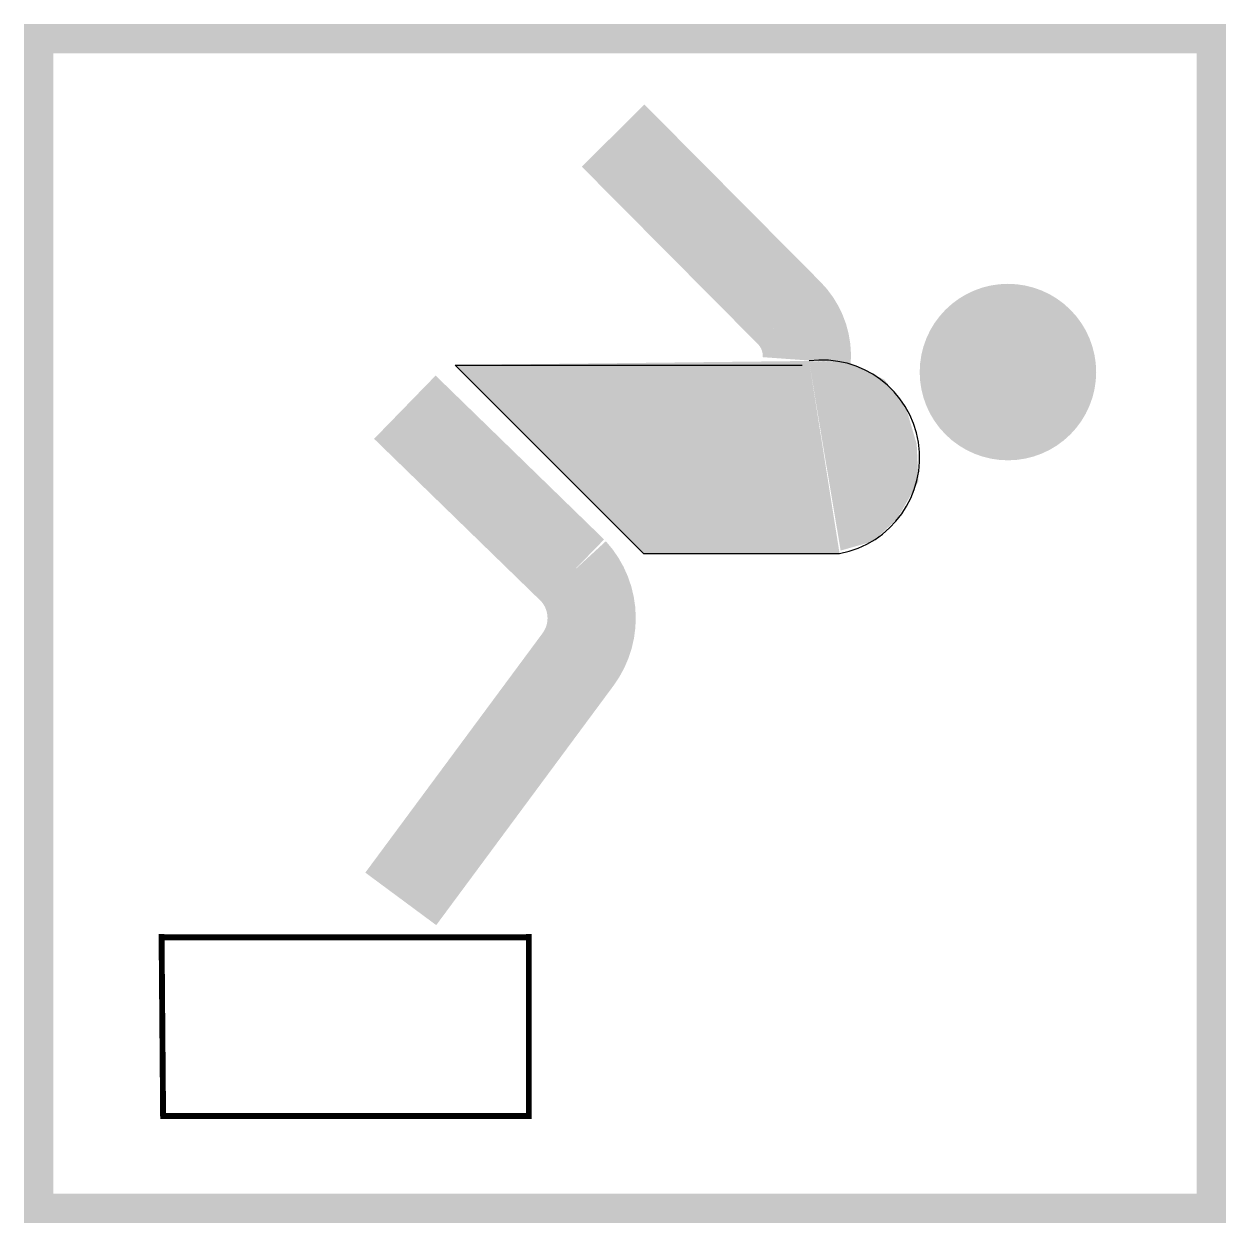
# Model space of a CAD drawing. Extents: x -0.468 to 0.452, y -0.469 to 0.448.
import ezdxf

# ---------------------------------------------------------------- set-up
doc = ezdxf.new("R2010")
doc.units = 0
doc.header["$LTSCALE"] = 50
doc.layers.add('CORNICE', color=2, linetype='CONTINUOUS')
doc.layers.add('SIMBOLI', color=2, linetype='CONTINUOUS')

msp = doc.modelspace()

# ---------------------------------------------------------------- linework, layer by layer
at = {"layer": 'CORNICE'}
for p, q in [((-0.138, 0.18713), (0.12734, 0.18713)), ((-0.138, 0.18713), (0.00608, 0.04295)), ((0.00608, 0.04295), (0.15604, 0.04295))]:
    msp.add_line(p, q, dxfattribs=at)
at = {"layer": 'CORNICE', "const_width": 0.0675}
for points in [[(-0.01719, 0.36264), (0.11749, 0.22698, -0.216942), (0.13092, 0.19071, 1.075561)], [(-0.17961, -0.22122), (-0.04403, -0.03809, 0.359473), (-0.04761, 0.02952), (-0.17648, 0.15489)]]:
    msp.add_lwpolyline(points, format="xyb", dxfattribs=at)
msp.add_lwpolyline([(0.25109, 0.18175, 1), (0.31859, 0.18175, 1)], format="xyb", close=True, dxfattribs=at)
at = {"layer": 'CORNICE', "const_width": 0.0045}
for points in [[(-0.08162, -0.24808), (-0.08162, -0.38733), (-0.36142, -0.38733), (-0.36261, -0.24808)], [(-0.36261, -0.25064), (-0.08162, -0.25064)]]:
    msp.add_lwpolyline(points, dxfattribs=at)
at = {"layer": 'CORNICE'}
msp.add_arc((0.14271, 0.11634), 0.07459, 280.30057, 97.70466, dxfattribs=at)
for points in [[(-0.138, 0.18713), (0.00608, 0.04295), (0.13271, 0.19026), (0.15604, 0.04295)], [(0.13271, 0.19026), (0.19043, 0.17593), (0.16447, 0.18847)], [(0.13271, 0.19026), (0.21504, 0.12668), (0.19043, 0.17593)], [(0.13271, 0.19026), (0.14344, 0.12534), (0.21504, 0.12668)], [(0.19043, 0.17593), (0.21504, 0.12668), (0.20743, 0.15265)], [(0.21504, 0.12668), (0.14344, 0.12534), (0.20027, 0.06982)], [(0.14344, 0.12534), (0.20027, 0.06982), (0.15687, 0.04519)], [(0.20027, 0.06982), (0.21504, 0.12668), (0.21638, 0.09803)], [(0.15687, 0.04519), (0.20027, 0.06982), (0.18192, 0.05236)]]:
    msp.add_solid(points, dxfattribs=at)
at = {"layer": 'SIMBOLI', "const_width": 0.0225}
msp.add_lwpolyline([(0.44037, -0.45787), (0.44037, 0.43672), (-0.45655, 0.43672), (-0.45655, -0.45787)], close=True, dxfattribs=at)

doc.saveas('drawing.dxf')
